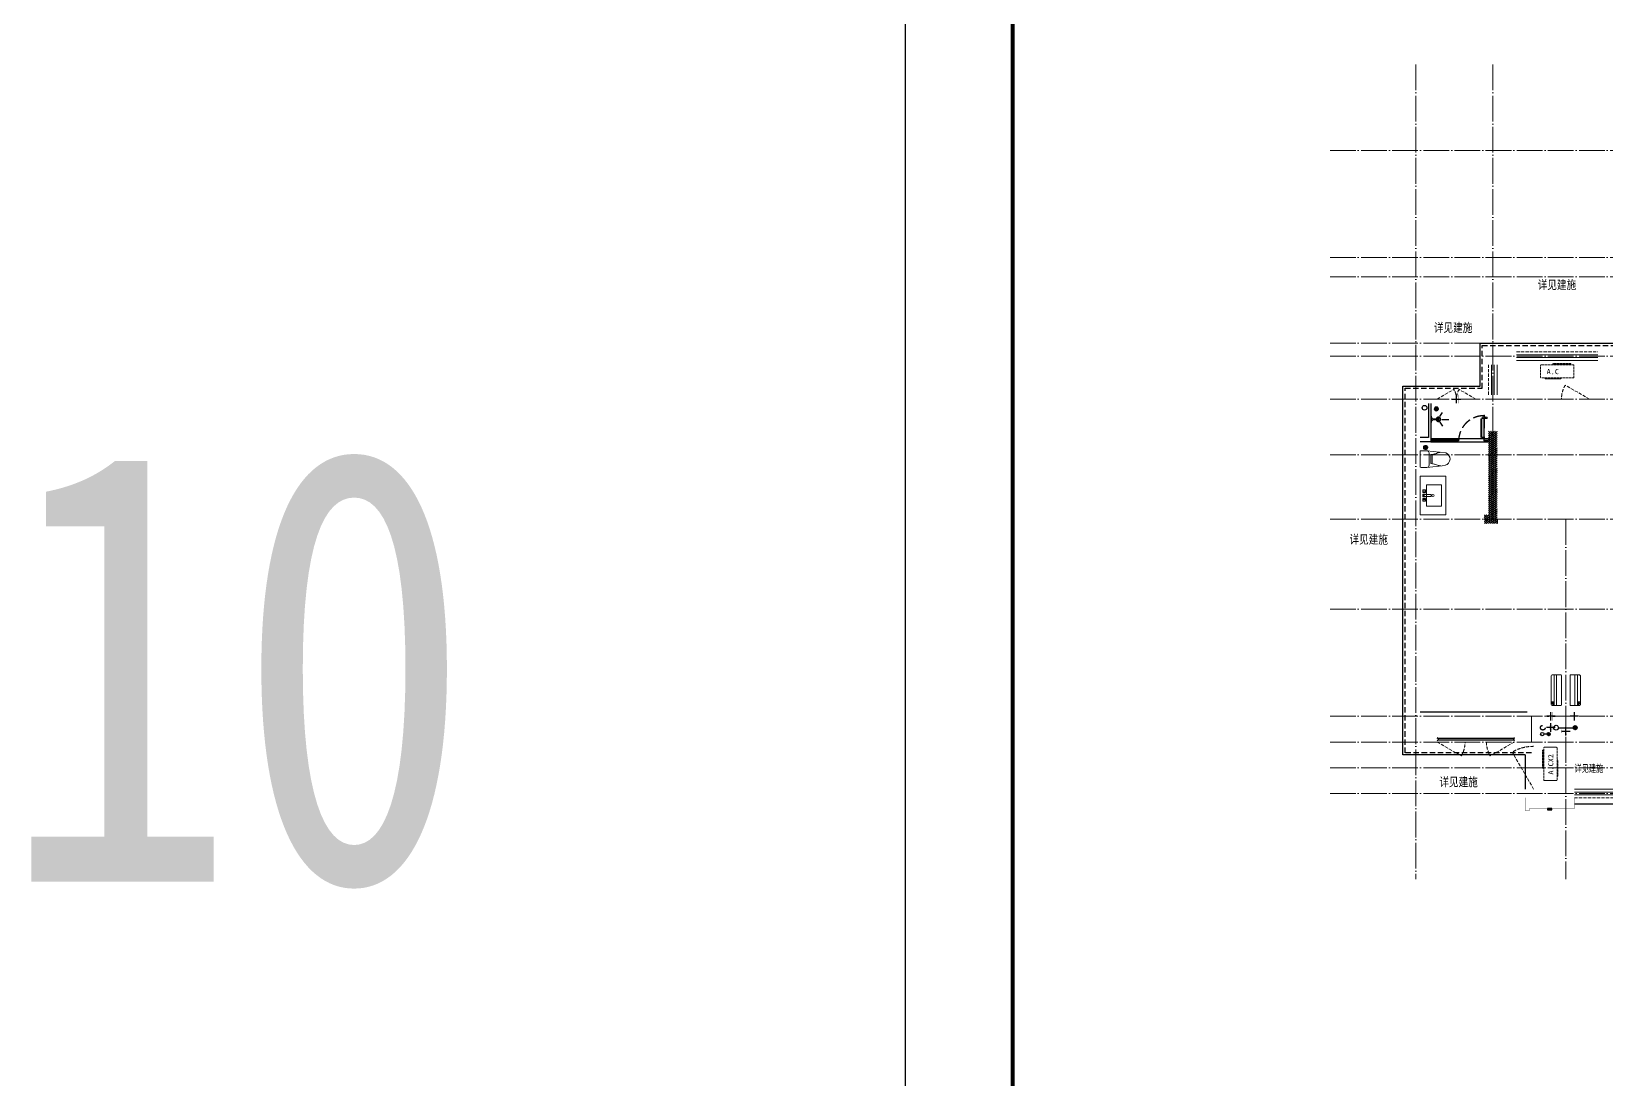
# Model space of a CAD drawing. Extents: x 27938 to 725830, y -209821 to 1628073.
# Drawn here: x 239826 to 276543, y 589301 to 613721 of the extents above; entities that cross this region are included whole.
import ezdxf

# ---------------------------------------------------------------- set-up
doc = ezdxf.new("R2010")
doc.units = 0
doc.header["$LTSCALE"] = 1000
doc.header["$MEASUREMENT"] = 0
for name, pattern in [('DASH', [0.35, 0.25, -0.1]), ('DOTE', [2.42, 2, -0.2, 0.02, -0.2]), ('HIDDEN', [0.375, 0.25, -0.125])]:
    doc.linetypes.add(name, pattern=pattern)
for name, color, linetype in [('3-栏杆1', 135, 'Continuous'), ('3.5方案汇报，与郭总、侯月琴确定户型_t8$0$2020.03.04 -1安徽标准化洋房户型(UA）_t8_t8$0$看线', 154, 'Continuous'), ('EQUIP_地漏', 7, 'Continuous'), ('IP-bath&kitchen-JOHNSON', 4, 'Continuous'), ('P-bath&kitchen-JOHNSON', 4, 'Continuous'), ('PUB_TEXT', 4, 'Continuous'), ('text', 7, 'Continuous'), ('VPIPE-中水', 122, 'Continuous'), ('VPIPE-凝结', 150, 'Continuous'), ('VPIPE-废水', 31, 'Continuous'), ('VPIPE-雨水', 4, 'DASH'), ('保温', 6, 'Continuous'), ('图框', 140, 'Continuous'), ('机电标识类', 1, 'Continuous'), ('看线', 251, 'Continuous'), ('立面', 73, 'Continuous'), ('铝合金', 144, 'Continuous')]:
    doc.layers.add(name, color=color, linetype=linetype)
for name, color, linetype, lineweight in [('DOTE', 19, 'DOTE', 9), ('LVTRY', 1, 'Continuous', 13), ('WINDOW', 144, 'Continuous', 15), ('平面-栏杆', 135, 'Continuous', 15), ('平面-看线', 45, 'Continuous', 15), ('平面-空调室内机', 176, 'Continuous', 9), ('平面-空调预留孔', 173, 'Continuous', 15), ('空调', 76, 'Continuous', 13)]:
    doc.layers.add(name, color=color, linetype=linetype, lineweight=lineweight)
doc.layers.add('yichutu', color=7, linetype='Continuous', true_color=0xffffff, plot=False)
doc.styles.add('_TCH_AXIS', font='COMPLEX', dxfattribs={"bigfont": 'GBCBIG'})
doc.styles.add('黑体', font='')
doc.styles.get('黑体').set_extended_font_data('SimHei')
pattern_1 = [(45, (-1021060.394, -345260.66), (0, 47.4157523), [100.584, -33.528]), (135, (-1021036.686, -345236.954), (3e-15, 47.4157523), [100.584, -33.528])]
pattern_2 = [(45, (-1017960.394, -343310.663), (0, 47.4157523), [100.584, -33.528]), (135, (-1017936.686, -343286.955), (3e-15, 47.4157523), [100.584, -33.528])]
pattern_3 = [(45, (-1017760.394, -345260.66), (0, 47.4157523), [100.584, -33.528]), (135, (-1017736.686, -345236.954), (3e-15, 47.4157523), [100.584, -33.528])]
pattern_4 = [(45, (-1016860.394, -345260.66), (0, 47.4157523), [100.584, -33.528]), (135, (-1016836.686, -345236.954), (3e-15, 47.4157523), [100.584, -33.528])]
pattern_5 = [(45, (-1012960.295, -343660.66), (0, 47.4157523), [100.584, -33.528]), (135, (-1012936.587, -343636.954), (3e-15, 47.4157523), [100.584, -33.528])]
pattern_6 = [(45, (-1012960.393, -342660.66), (0, 47.4157523), [100.584, -33.528]), (135, (-1012936.685, -342636.954), (3e-15, 47.4157523), [100.584, -33.528])]
pattern_7 = [(45, (-503782.47, -516048.46), (0, 47.4157523), [100.584, -33.528]), (135, (-503758.762, -516024.753), (3e-15, 47.4157523), [100.584, -33.528])]
pattern_8 = [(90, (-503782.47, -516048.461), (-16.49778, 1e-15), [9.525, -19.05]), (210, (-503782.47, -516048.461), (8.24889, -14.2874966), [9.525, -19.05]), (150, (-503782.47, -516038.936), (-8.24889, -14.2874966), [9.525, -19.05])]
pattern_9 = [(90, (-503782.47, -517398.46), (-16.49778, 1e-15), [9.525, -19.05]), (210, (-503782.47, -517398.46), (8.24889, -14.2874966), [9.525, -19.05]), (150, (-503782.47, -517388.935), (-8.24889, -14.2874966), [9.525, -19.05])]
pattern_10 = [(90, (-503782.47, -518598.46), (-16.49778, 1e-15), [9.525, -19.05]), (210, (-503782.47, -518598.46), (8.24889, -14.2874966), [9.525, -19.05]), (150, (-503782.47, -518588.935), (-8.24889, -14.2874966), [9.525, -19.05])]

# ---------------------------------------------------------------- blocks, each defined once
blk = doc.blocks.new('rrrrrrrrrrrra')
for p, q in [((-112, 459), (-112, 324)), ((253, 484), (-87, 484)), ((278, 324), (278, 459)), ((-112, 324), (-64, -103)), ((-59, 271), (224, 271)), ((-21, 232), (-34, 154)), ((191, 200), (-26, 200)), ((186, 232), (-21, 232)), ((186, 232), (199, 154)), ((278, 324), (228, -116))]:
    blk.add_line(p, q)
for centre, radius, start, end in [((-87, 459), 25, 90, 180), ((253, 459), 25, 0, 90), ((-59, 324), 53.3, 180, 270), ((149, -3), 224, 158.5202, 180), ((-323, 210), 294, 333.5369, 351.4828), ((488, 210), 294, 188.5172, 206.4631), ((224, 324), 53.3, 270, 0), ((16, -3), 224, 0, 21.4798), ((84, -64), 153, 195.0773, 340.1181)]:
    blk.add_arc(centre, radius, start, end)
blk = doc.blocks.new('A$C1E0F638F')
for points in [[(500, 435), (500, 85), (0, 85), (0, 435)], [(120, 0), (180, 0), (180, 60), (120, 60)], [(147, 55), (153, 55), (153, 5), (147, 5)], [(270, 30), (230, 30), (230, 195), (270, 195)], [(230, 30), (270, 30), (270, 10), (230, 10)], [(380, 0), (320, 0), (320, 60), (380, 60)], [(353, 55), (347, 55), (347, 5), (353, 5)]]:
    blk.add_lwpolyline(points, close=True)
blk.add_lwpolyline([(270, 60), (280, 60), (280, 0), (220, 0), (220, 60), (230, 60)])
blk.add_circle((250, 236), 26)
blk = doc.blocks.new('$lvtry$00000171')
for p, q in [((-74, 11), (-11, 74)), ((-70, -27), (27, 70)), ((-53, -53), (53, 53)), ((-27, -70), (70, 27)), ((11, -74), (74, -11))]:
    blk.add_line(p, q)
blk.add_circle((0, 0), 75)
blk.add_point((0, 0))
blk = doc.blocks.new('135')
blk.add_hatch(color=256).paths.add_polyline_path([(5, 2), (4, -1), (-5, 2), (-4, 5)])
for p, q in [((-6, 19), (-3, 19)), ((-3, 19), (-6, 19)), ((-6, 3), (5, -2)), ((-6, 3), (-5, 3)), ((-5, 11), (-5, 31)), ((5, 11), (-5, 11)), ((5, 10), (-5, 10)), ((-5, 3), (-4, 6)), ((-4, 6), (5, 2)), ((0, 0), (0, 39)), ((6, 19), (3, 19)), ((3, 19), (6, 19)), ((4, -1), (5, 2)), ((5, 11), (5, 32)), ((4, -1), (6, -2))]:
    blk.add_line(p, q)
for centre, radius, start, end in [((6, 16), 13.5, 151.0147, 204.8403), ((13, 4), 20.5, 163.0924, 182.0012), ((-6, 4), 1, 184.2275, 248.4661), ((-5, 22), 0.5, 335.7643, 151.0147), ((4, 18), 9.42, 155.7643, 171.9773), ((9, 15), 14.6, 166.278, 198.0953), ((14, 4), 19.5, 163.7443, 182.5269), ((-5, 3), 0.5, 181.9385, 247.2597), ((5, 22), 0.5, 29.8425, 204.574), ((-6, 17), 11.7, 10.475, 24.574), ((-6, 15), 12.4, 338.6449, 16.0476), ((29, 7), 24, 172.9439, 199.2318), ((-6, 16), 13.4, 334.9111, 29.8425), ((26, 6), 20.6, 169.1454, 199.9526), ((6, -1), 1.17, 247.4597, 19.9526), ((6, -1), 0.5, 247.4597, 19.2318)]:
    blk.add_arc(centre, radius, start, end)
blk.add_open_spline([(-5, 31), (-4, 31), (-2, 33), (1, 29), (3, 31), (5, 32)], degree=3, knots=[0, 0, 0, 0, 3.066329, 6.218313, 11.124135, 11.124135, 11.124135, 11.124135])
blk = doc.blocks.new('SDFAWERAWER')
at = {"layer": 'LVTRY', "color": 1}
for p, q in [((593941, -1242210), (593784, -1242595)), ((593965, -1242220), (593807, -1242604)), ((593941, -1242210), (593965, -1242220)), ((593988, -1242191), (593978, -1242214)), ((594007, -1242226), (593978, -1242214)), ((594017, -1242203), (593988, -1242191)), ((594016, -1242220), (594027, -1242193)), ((594016, -1242220), (594022, -1242223)), ((594026, -1242204), (594018, -1242222)), ((594018, -1242222), (594021, -1242220)), ((594025, -1242211), (594021, -1242220)), ((594023, -1242221), (594022, -1242223)), ((594022, -1242223), (594024, -1242222)), ((594023, -1242211), (594030, -1242194)), ((594024, -1242221), (594024, -1242222)), ((594025, -1242211), (594031, -1242197)), ((594027, -1242193), (594033, -1242195)), ((594028, -1242234), (594078, -1242255)), ((594030, -1242194), (594031, -1242197)), ((594032, -1242197), (594033, -1242195)), ((594033, -1242195), (594034, -1242197)), ((594034, -1242198), (594034, -1242197)), ((594047, -1242201), (594036, -1242229)), ((594036, -1242229), (594039, -1242230)), ((594037, -1242211), (594088, -1242232)), ((594039, -1242230), (594045, -1242214)), ((594039, -1242230), (594042, -1242228)), ((594042, -1242228), (594051, -1242205)), ((594050, -1242202), (594043, -1242218)), ((594047, -1242201), (594050, -1242202)), ((594050, -1242202), (594051, -1242205)), ((594057, -1242246), (594067, -1242223)), ((593784, -1242595), (593807, -1242604)), ((593803, -1242641), (593813, -1242618)), ((593803, -1242641), (593833, -1242653)), ((593813, -1242618), (593842, -1242630)), ((593842, -1242630), (593833, -1242653)), ((593834, -1242656), (593833, -1242653)), ((593845, -1242629), (593834, -1242656)), ((593836, -1242657), (593834, -1242656)), ((593848, -1242630), (593836, -1242657)), ((593845, -1242629), (593842, -1242630)), ((593848, -1242630), (593845, -1242629)), ((593847, -1242662), (593858, -1242634)), ((593847, -1242662), (593850, -1242663)), ((593850, -1242663), (593861, -1242635)), ((593852, -1242662), (593862, -1242637)), ((593858, -1242634), (593861, -1242635)), ((593861, -1242635), (593862, -1242637))]:
    blk.add_line(p, q, dxfattribs=at)
blk.add_lwpolyline([(593823, -1242717), (594046, -1242174), (594037, -1242170), (593814, -1242713)], close=True, dxfattribs=at)
blk.add_arc((594075, -1242240), 15.3, 281.7932, 33.7019, dxfattribs=at)
for centre, major_axis, start_param, end_param in [((593974, -1242224), (3.93, 9.6), 0, 1.570796), ((593817, -1242608), (13.5, 33.1), 1.570796, 3.141593), ((593817, -1242608), (3.93, 9.6), 1.570796, 3.141593)]:
    blk.add_ellipse(centre, major_axis=major_axis, ratio=1, start_param=start_param, end_param=end_param, dxfattribs=at)
at = {"layer": 'P-bath&kitchen-JOHNSON', "color": 8, "linetype": 'DASH'}
blk.add_arc((593810, -1242714), 586, 67.5369, 157.1325, dxfattribs=at)
at = {"layer": 'LVTRY', "color": 1, "xscale": -1, "rotation": 157.7329157530927}
blk.add_blockref('135', (594045, -1242162), dxfattribs=at)
blk = doc.blocks.new('A$C5DCB2F21')
at = {"layer": 'IP-bath&kitchen-JOHNSON', "color": 8}
for p, q in [((-68, -213), (-158, -275)), ((0, -261), (0, -425)), ((68, -213), (158, -275))]:
    blk.add_line(p, q, dxfattribs=at)
at = {"layer": 'IP-bath&kitchen-JOHNSON', "color": 250}
for centre, major_axis, ratio, start_param, end_param in [((0, -179), (-51, 0), 0.990052, -1.36297, 4.504563), ((0, -178), (-26.8, 0), 0.994812, -1.167677, 4.309269)]:
    blk.add_ellipse(centre, major_axis=major_axis, ratio=ratio, start_param=start_param, end_param=end_param, dxfattribs=at)
at = {"layer": 'LVTRY', "color": 1}
for p, q in [((74, 0), (-74, 0)), ((-10, -174), (-10, -49)), ((11, -174), (11, -49))]:
    blk.add_line(p, q, dxfattribs=at)
blk.add_lwpolyline([(74, 0), (74, -16), (-74, -16), (-74, 0)], dxfattribs=at)
for points in [[(-26, -31, -0.364142), (-38, -16, -0.020495)], [(-10, -49, 0.214893), (-26, -31, 7.649644)], [(11, -49, -0.21439), (26, -31, -7.649644)], [(26, -31, 0.364142), (38, -16, 0.020495)]]:
    blk.add_lwpolyline(points, format="xyb", dxfattribs=at)
blk.add_arc((0, -174), 10.5, 180, 0, dxfattribs=at)
for centre, major_axis, ratio, start_param, end_param in [((0, -181), (53.6, 0), 0.987577, 1.76809, 7.656688), ((-12, -165), (0, 1.43), 0.85, -1.570796, 4.712389), ((-12, -189), (0, 1.43), 0.85, 4.712389, 10.995574), ((12, -165), (0, 1.43), 0.85, 4.712389, 10.995574), ((12, -189), (0, 1.43), 0.85, 4.712389, 10.995574)]:
    blk.add_ellipse(centre, major_axis=major_axis, ratio=ratio, start_param=start_param, end_param=end_param, dxfattribs=at)
blk = doc.blocks.new('GDGDRGDGRD')
at = {"layer": 'IP-bath&kitchen-JOHNSON'}
for p, q in [((490533, 524228), (491883, 524228)), ((490533, 524193), (491183, 524193)), ((490533, 524183), (491183, 524183)), ((490533, 524148), (491883, 524148)), ((491183, 524183), (491183, 524193)), ((491883, 524183), (491783, 524183)), ((491783, 524173), (491783, 524183)), ((491883, 524173), (491783, 524173))]:
    blk.add_line(p, q, dxfattribs=at)
at = {"layer": 'IP-bath&kitchen-JOHNSON', "color": 8}
for points in [[(490533, 525048), (490533, 524148), (490283, 524148)], [(490483, 525048), (490483, 524248), (490283, 524248)]]:
    blk.add_lwpolyline(points, dxfattribs=at)
at = {"layer": 'LVTRY', "color": 1}
blk.add_lwpolyline([(490883, 522448), (490283, 522448), (490283, 523348), (490883, 523348)], close=True, dxfattribs=at)
at = {"layer": 'IP-bath&kitchen-JOHNSON'}
for name, p, rotation in [('A$C5DCB2F21', (490533, 524673), 90.008488524447), ('SDFAWERAWER', (-528536, 1449334), 22.25976934310711)]:
    blk.add_blockref(name, p, dxfattribs=dict(at, rotation=rotation))
at = {"layer": 'LVTRY', "xscale": -0.6666666667107826, "yscale": 0.6666666667107826}
for p in [(490663, 524918), (490413, 524018)]:
    blk.add_blockref('$lvtry$00000171', p, dxfattribs=at)
at = {"layer": 'LVTRY', "color": 1, "extrusion": (0, 0, -1), "xscale": -1, "zscale": -1, "rotation": 270}
blk.add_blockref('rrrrrrrrrrrra', (-490766, 523666), dxfattribs=at)
at = {"layer": 'LVTRY', "color": 1, "xscale": -1, "rotation": 270}
blk.add_blockref('A$C1E0F638F', (490347, 522649), dxfattribs=at)
blk = doc.blocks.new('dongkong')
blk.add_wipeout([(-603756, 210771), (-603756, 210571), (-603836, 210571), (-603836, 210771)])
at = {"layer": '机电标识类', "color": 250, "linetype": 'DASH', "ltscale": 400}
for p, q in [((-603796, 210771), (-603796, 210571)), ((-603896, 210671), (-603696, 210671))]:
    blk.add_line(p, q, dxfattribs=at)
at = {"layer": '空调', "color": 6, "linetype": 'DASH', "const_width": 2}
blk.add_lwpolyline([(-603756, 210771), (-603756, 210571), (-603836, 210571), (-603836, 210771)], close=True, dxfattribs=at)
blk = doc.blocks.new('ferre')
at = {"layer": '平面-空调预留孔', "linetype": 'DASH', "ltscale": 0.1}
for p, q in [((93393, 115403), (93393, 115393)), ((93403, 115383), (93756, 115383)), ((93766, 115393), (93766, 115403))]:
    blk.add_line(p, q, dxfattribs=at)
blk.add_lwpolyline([(94046, 115403), (93306, 115403, -0.414214), (93286, 115423), (93286, 115693, -0.414214), (93306, 115713), (94046, 115713, -0.414214), (94066, 115693), (94066, 115423, -0.414214)], format="xyb", close=True, dxfattribs=at)
blk.add_lwpolyline([(93997, 115743), (93577, 115743), (93577, 115727), (93997, 115727)], close=True, dxfattribs=at)
for centre, start, end in [((93403, 115393), 180, 270), ((93756, 115393), 270, 0)]:
    blk.add_arc(centre, 10, start, end, dxfattribs=at)
at = {"layer": '平面-空调预留孔', "color": 251, "linetype": 'DASH', "ltscale": 0.1, "true_color": 0x636466, "style": '黑体', "width": 1.2}
blk.add_text('A.CX2', height=117, dxfattribs=at).set_placement((93428, 115492))
blk = doc.blocks.new('fergve')
at = {"layer": '平面-空调预留孔', "linetype": 'DASH', "ltscale": 0.1}
blk.add_blockref('ferre', (25670, -60416), dxfattribs=at)
blk = doc.blocks.new('A$C001338C2')
for p, q in [((0, 249), (0, 22)), ((22, 0), (878, 0)), ((845, 304), (55, 304)), ((109, 215), (109, 304)), ((900, 22), (900, 249))]:
    blk.add_line(p, q)
at = {"lineweight": 5}
for p, q in [((900, 215), (0, 215)), ((900, 143), (0, 143))]:
    blk.add_line(p, q, dxfattribs=at)
for points in [[(89, 226), (22, 226, -0.414214), (17, 232), (17, 243, -0.414214), (22, 249), (89, 249, -0.414214), (95, 243), (95, 232, -0.414214)], [(73, 275), (57, 275, -0.414214), (51, 281), (51, 283, -0.414214), (57, 289), (73, 289, -0.414214), (79, 283), (79, 281, -0.414214)]]:
    blk.add_lwpolyline(points, format="xyb", close=True)
for centre, radius, start, end in [((55, 249), 55, 90, 180), ((22, 22), 22, 180, 270), ((845, 249), 55, 360, 90), ((878, 22), 22, 270, 360)]:
    blk.add_arc(centre, radius, start, end)
blk = doc.blocks.new('GGDGDGDG')
at = {"layer": '机电标识类', "color": 250, "linetype": 'DASH', "ltscale": 400}
for p, q in [((704193, 766390), (703993, 766390)), ((704093, 766290), (704093, 766490))]:
    blk.add_line(p, q, dxfattribs=at)
at = {"layer": '空调', "color": 1, "linetype": 'DASH', "const_width": 2}
blk.add_lwpolyline([(704043, 766390, 0.999999), (704143, 766390, 0.999999), (704043, 766390)], format="xyb", dxfattribs=at)
blk = doc.blocks.new('$TwtSys$00000141')
at = {"color": 1}
for p, q in [((-47, 4), (-5, 46)), ((-47, 4), (-5, 46)), ((-44, -18), (18, 44)), ((-44, -18), (18, 44)), ((-33, -33), (33, 33)), ((-33, -33), (33, 33)), ((-16, -44), (44, 16)), ((-16, -44), (44, 16)), ((6, -46), (46, -6)), ((6, -46), (46, -6))]:
    blk.add_line(p, q, dxfattribs=at)
blk.add_circle((0, 0), 47, dxfattribs=at)
blk.add_circle((0, 0), 47, dxfattribs=at)
blk = doc.blocks.new('TK')
at = {"layer": '图框'}
blk.add_lwpolyline([(465375, 548714), (549475, 548714), (549475, 489314), (465375, 489314)], close=True, dxfattribs=at)
blk.add_lwpolyline([(465375, 548714), (549475, 548714), (549475, 489314), (465375, 489314)], close=True, dxfattribs=at)
at = {"layer": '图框', "const_width": 100}
blk.add_lwpolyline([(548475, 490314), (548475, 547714), (467875, 547714), (467875, 490314)], close=True, dxfattribs=at)
blk = doc.blocks.new('A$C263B1184')
at = {"layer": '保温', "linetype": 'ByBlock', "ltscale": 10}
h = blk.add_hatch(dxfattribs=at)
h.set_pattern_fill('AR-HBONE', color=251, scale=55)
h.set_pattern_definition(pattern_6)
h.paths.add_polyline_path([(-3700, 8800), (-3700, 9000), (-3900, 9000), (-3900, 8800)])
h = blk.add_hatch(dxfattribs=at)
h.set_pattern_fill('AR-HBONE', color=251, scale=55)
h.set_pattern_definition(pattern_7)
h.paths.add_polyline_path([(-1200, 8300), (-1200, 9000), (-1400, 9000), (-1400, 8300)])
h = blk.add_hatch(dxfattribs=at)
h.set_pattern_fill('AR-HBONE', color=251, scale=55)
h.set_pattern_definition(pattern_7)
h.paths.add_polyline_path([(1400, 8300), (1400, 9000), (1600, 9000), (1600, 8300)])
h = blk.add_hatch(dxfattribs=at)
h.set_pattern_fill('AR-HBONE', color=251, scale=55)
h.set_pattern_definition(pattern_6)
h.paths.add_polyline_path([(3900, 8800), (3900, 9000), (4100, 9000), (4100, 8800)])
h = blk.add_hatch(dxfattribs=at)
h.set_pattern_fill('AR-HBONE', color=251, scale=55)
h.set_pattern_definition([(45, (-1020960.394, -343310.663), (0, 47.4157523), [100.584, -33.528]), (135, (-1020936.686, -343286.955), (3e-15, 47.4157523), [100.584, -33.528])])
h.paths.add_polyline_path([(-11700, 6200), (-11700, 8350), (-11900, 8350), (-11900, 6200)])
h = blk.add_hatch(dxfattribs=at)
h.set_pattern_fill('AR-HBONE', color=251, scale=55)
h.set_pattern_definition(pattern_2)
h.paths.add_polyline_path([(-8700, 6200), (-8700, 8350), (-8900, 8350), (-8900, 6200)])
h = blk.add_hatch(dxfattribs=at)
h.set_pattern_fill('AR-HBONE', color=251, scale=55)
h.set_pattern_definition(pattern_2)
h.paths.add_polyline_path([(8900, 6200), (8900, 8350), (9100, 8350), (9100, 6200)])
h = blk.add_hatch(dxfattribs=at)
h.set_pattern_fill('AR-HBONE', color=251, scale=55)
h.set_pattern_definition(pattern_5)
h.paths.add_polyline_path([(-3700, 7900), (-3700, 8000), (-3900, 8000), (-3900, 7900)])
h = blk.add_hatch(dxfattribs=at)
h.set_pattern_fill('AR-HBONE', color=251, scale=55)
h.set_pattern_definition(pattern_5)
h.paths.add_polyline_path([(3900, 7900), (3900, 8000), (4100, 8000), (4100, 7900)])
at = {"layer": '保温', "linetype": 'Continuous', "ltscale": 10}
h = blk.add_hatch(dxfattribs=at)
h.set_pattern_fill('HEX', color=251, scale=10, angle=90, style=0)
h.set_pattern_definition(pattern_9)
h.paths.add_polyline_path([(-1200, 7600), (-1200, 7700), (-1400, 7700), (-1400, 7600)])
h = blk.add_hatch(dxfattribs=at)
h.set_pattern_fill('HEX', color=251, scale=10, angle=90, style=0)
h.set_pattern_definition(pattern_9)
h.paths.add_polyline_path([(1400, 7600), (1400, 7700), (1600, 7700), (1600, 7600)])
at = {"layer": '保温', "linetype": 'ByBlock', "ltscale": 10}
h = blk.add_hatch(dxfattribs=at)
h.set_pattern_fill('AR-HBONE', color=251, scale=55)
h.set_pattern_definition(pattern_1)
h.paths.add_polyline_path([(-11900, 6200), (-11900, 6400), (-12000, 6400), (-12000, 6200)])
h = blk.add_hatch(dxfattribs=at)
h.set_pattern_fill('AR-HBONE', color=251, scale=55)
h.set_pattern_definition(pattern_3)
h.paths.add_polyline_path([(-8600, 6200), (-8600, 6400), (-8700, 6400), (-8700, 6200)])
h = blk.add_hatch(dxfattribs=at)
h.set_pattern_fill('AR-HBONE', color=251, scale=55)
h.set_pattern_definition(pattern_4)
h.paths.add_polyline_path([(-7500, 6200), (-7500, 6400), (-7800, 6400), (-7800, 6200)])
at = {"layer": '保温', "linetype": 'Continuous', "ltscale": 10}
h = blk.add_hatch(dxfattribs=at)
h.set_pattern_fill('HEX', color=251, scale=10, angle=90, style=0)
h.set_pattern_definition(pattern_10)
h.paths.add_polyline_path([(-1200, 6400), (-1200, 6500), (-1400, 6500), (-1400, 6400)])
h = blk.add_hatch(dxfattribs=at)
h.set_pattern_fill('HEX', color=251, scale=10, angle=90, style=0)
h.set_pattern_definition(pattern_10)
h.paths.add_polyline_path([(1400, 6400), (1400, 6500), (1600, 6500), (1600, 6400)])
at = {"layer": '保温', "linetype": 'ByBlock', "ltscale": 10}
h = blk.add_hatch(dxfattribs=at)
h.set_pattern_fill('AR-HBONE', color=251, scale=55)
h.set_pattern_definition(pattern_4)
h.paths.add_polyline_path([(7700, 6200), (7700, 6400), (8000, 6400), (8000, 6200)])
h = blk.add_hatch(dxfattribs=at)
h.set_pattern_fill('AR-HBONE', color=251, scale=55)
h.set_pattern_definition(pattern_3)
h.paths.add_polyline_path([(8800, 6200), (8800, 6400), (8900, 6400), (8900, 6200)])
h = blk.add_hatch(dxfattribs=at)
h.set_pattern_fill('AR-HBONE', color=251, scale=55)
h.set_pattern_definition(pattern_1)
h.paths.add_polyline_path([(12100, 6200), (12100, 6400), (12200, 6400), (12200, 6200)])
at = {"layer": '保温', "linetype": 'Continuous', "ltscale": 10}
h = blk.add_hatch(dxfattribs=at)
h.set_pattern_fill('HEX', color=251, scale=10, angle=90, style=0)
h.set_pattern_definition(pattern_8)
h.paths.add_polyline_path([(1050, 4100), (1050, 4300), (-850, 4300), (-850, 4100)])
h = blk.add_hatch(dxfattribs=at)
h.set_pattern_fill('HEX', color=251, scale=10, angle=90, style=0)
h.set_pattern_definition(pattern_8)
h.paths.add_polyline_path([(0, 0), (200, 0), (200, 4100), (0, 4100)])
at = {"layer": '保温', "color": 251, "linetype": 'ByBlock', "ltscale": 10}
for p, q in [((-11700, 6300), (-11700, 6200)), ((-8900, 6300), (-8900, 6200)), ((9100, 6300), (9100, 6200)), ((0, 0), (200, 0))]:
    blk.add_line(p, q, dxfattribs=at)
blk = doc.blocks.new('GDGDGRDGDGDR')
at = {"layer": 'DOTE', "linetype": 'DOTE', "ltscale": 0.3}
for p, q in [((272117, 612949), (272117, 593949)), ((273917, 612949), (273917, 602349)), ((270117, 610949), (328917, 610949)), ((270117, 608449), (328917, 608449)), ((270117, 607999), (328917, 607999)), ((270117, 606449), (328917, 606449)), ((270117, 606149), (328917, 606149)), ((270117, 605149), (328917, 605149)), ((270117, 603849), (328917, 603849)), ((270117, 602349), (328917, 602349)), ((275617, 602349), (275617, 593949)), ((270117, 600249), (328917, 600249)), ((270117, 597749), (328917, 597749)), ((274817, 597749), (274817, 597149)), ((270117, 597149), (328917, 597149)), ((270117, 596549), (328917, 596549)), ((270117, 595949), (328917, 595949))]:
    blk.add_line(p, q, dxfattribs=at)
blk = doc.blocks.new('yct-841-594-84100-59400-100-1000.0')
at = {"layer": 'yichutu', "color": 7, "true_color": 0xffffff}
blk.add_lwpolyline([(0, 0), (0, 59400), (84100, 59400), (84100, 0)], close=True, dxfattribs=at)
blk = doc.blocks.new('gsergvr')
at = {"layer": '平面-空调预留孔', "linetype": 'DASH', "ltscale": 0.1}
for p, q in [((34075, 17176), (34075, 17166)), ((34085, 17156), (34438, 17156)), ((34448, 17166), (34448, 17176))]:
    blk.add_line(p, q, dxfattribs=at)
blk.add_lwpolyline([(34729, 17176), (33989, 17176, -0.414214), (33969, 17196), (33969, 17466, -0.414214), (33989, 17486), (34729, 17486, -0.414214), (34749, 17466), (34749, 17196, -0.414214)], format="xyb", close=True, dxfattribs=at)
blk.add_lwpolyline([(34679, 17515), (34260, 17515), (34260, 17500), (34679, 17500)], close=True, dxfattribs=at)
for centre, start, end in [((34085, 17166), 180, 270), ((34438, 17166), 270, 0)]:
    blk.add_arc(centre, 10, start, end, dxfattribs=at)
at = {"layer": '平面-空调预留孔', "color": 251, "linetype": 'DASH', "ltscale": 0.1, "true_color": 0x636466, "style": '黑体', "width": 1.2}
blk.add_text('A.C', height=117, dxfattribs=at).set_placement((34111, 17265))
blk = doc.blocks.new('rtyryrtyeeretee')
at = {"layer": '平面-空调预留孔'}
blk.add_blockref('gsergvr', (635673, 326706), dxfattribs=at)
blk = doc.blocks.new('A$C7A951E79')
at = {"layer": 'LVTRY'}
for p, q in [((-7, 49), (-49, 7)), ((0, 28), (-47, -18)), ((0, 0), (-35, -35)), ((0, -71), (0, 71)), ((0, -28), (-18, -47))]:
    blk.add_line(p, q, dxfattribs=at)
blk.add_arc((0, 0), 49.9, 89.9757, 269.9757, dxfattribs=at)
blk.add_point((0, 0), dxfattribs=at)
blk = doc.blocks.new('A$C63A34ABD')
at = {"color": 6, "const_width": 20}
for points in [[(3100, -900), (3278, -267), (4700, -100)], [(19100, -900), (19278, -267), (20700, -100)]]:
    blk.add_lwpolyline(points, dxfattribs=at)
at = {"layer": 'VPIPE-凝结', "ltscale": 0.1}
for p, q in [((4590, -734), (4900, -734)), ((3210, -734), (2900, -734)), ((19210, -734), (18900, -734)), ((20590, -734), (20900, -734))]:
    blk.add_line(p, q, dxfattribs=at)
at = {"layer": 'VPIPE-凝结'}
for centre in [(3250, -734), (20550, -734)]:
    blk.add_circle(centre, 40, dxfattribs=at)
at = {"layer": 'VPIPE-废水'}
for centre in [(4535, -735), (19265, -735)]:
    blk.add_circle(centre, 55, dxfattribs=at)
at = {"layer": 'VPIPE-雨水'}
for centre in [(4535, -535), (19265, -535)]:
    blk.add_circle(centre, 55, dxfattribs=at)
for name, p in [('rtyryrtyeeretee', (-668532, -344391)), ('rtyryrtyeeretee', (-647732, -344391)), ('A$C7A951E79', (2900, -734)), ('A$C7A951E79', (18900, -734))]:
    blk.add_blockref(name, p)
at = {"xscale": -1}
for p in [(4900, -735), (20900, -735)]:
    blk.add_blockref('A$C7A951E79', p, dxfattribs=at)

msp = doc.modelspace()

# ---------------------------------------------------------------- hatches: boundary and pattern name
at = {"layer": '立面'}
h = msp.add_hatch(dxfattribs=at)
h.set_pattern_fill('ANSI31', color=251, scale=2)
h.set_pattern_definition([(45, (-613034.0693, -199996.6524), (-2.24506403, 2.24506403), [])])
h.paths.add_polyline_path([(275191.2, 595568.8), (275291.2, 595568.8), (275291.2, 595598.8), (275191.2, 595598.8)])

# ---------------------------------------------------------------- linework, layer by layer
at = {"color": 30, "const_width": 8}
msp.add_lwpolyline([(274666.6, 595848.8), (274666.6, 595548.8), (274766.6, 595548.8), (274766.6, 595598.8), (275816.6, 595598.8), (275816.6, 595848.8)], dxfattribs=at)
at = {"layer": '3-栏杆1', "color": 5}
for p, q in [((272636.8, 597231), (272616.6, 597248.8)), ((272616.6, 597248.8), (272636.8, 597231)), ((272616.6, 597181.9), (272636.8, 597201.7)), ((274396.3, 597231), (272636.8, 597231)), ((272636.8, 597231), (272636.8, 597201.7)), ((272636.8, 597201.7), (274396.3, 597201.7)), ((274396.3, 597231), (274416.6, 597248.8)), ((274416.6, 597248.8), (274396.3, 597231)), ((274396.3, 597231), (274396.3, 597201.7)), ((274396.3, 597201.7), (274416.6, 597181.9)), ((274416.6, 597181.9), (274396.3, 597201.7))]:
    msp.add_line(p, q, dxfattribs=at)
at = {"layer": '3.5方案汇报，与郭总、侯月琴确定户型_t8$0$2020.03.04 -1安徽标准化洋房户型(UA）_t8_t8$0$看线', "ltscale": 10}
msp.add_line((274716.6, 597848.8), (272216.6, 597848.8), dxfattribs=at)
at = {"layer": 'VPIPE-中水', "linetype": 'Continuous'}
msp.add_circle((272321.7, 604943.8), 55, dxfattribs=at)
at = {"layer": 'VPIPE-凝结', "ltscale": 0.1}
msp.add_lwpolyline([(275179, 597333.8), (275106.6, 597333.8)], dxfattribs=at)
at = {"layer": 'VPIPE-凝结'}
msp.add_circle((275066.6, 597333.8), 40, dxfattribs=at)
at = {"layer": 'VPIPE-废水'}
msp.add_circle((275391.6, 597483.8), 55, dxfattribs=at)
at = {"layer": 'WINDOW', "color": 250, "linetype": 'DASH', "ltscale": 0.3}
for points in [[(276166.5, 605148.8), (275603.4, 605473.4, 0.1314846), (275516.5, 605148.8)], [(272616.6, 597148.8), (273179.7, 596824.2, 0.1314846), (273266.6, 597148.8)], [(274416.6, 597148.8), (273853.4, 596824.2, -0.1314846), (273766.6, 597148.8)], [(274866.6, 596048.8), (274366.6, 596914.8, -0.1316525), (274866.6, 597048.8)]]:
    msp.add_lwpolyline(points, format="xyb", dxfattribs=at)
at = {"layer": '平面-栏杆'}
for p, q in [((275816.6, 595978.8), (281716.6, 595978.8)), ((275816.6, 595918.8), (281716.6, 595918.8))]:
    msp.add_line(p, q, dxfattribs=at)
for points in [[(273886.9, 605948.8), (273886.6, 605248.8)], [(273946.9, 605948.8), (273946.6, 605248.8)], [(276366.5, 606178.8), (274466.5, 606179.1)], [(276366.5, 606118.8), (274466.5, 606119.1)]]:
    msp.add_lwpolyline(points, dxfattribs=at)
at = {"layer": '平面-看线', "linetype": 'DASH', "ltscale": 0.3}
for p, q in [((274466.5, 606249.1), (276366.5, 606248.8)), ((273816.6, 605248.8), (273816.9, 605948.8)), ((275816.6, 595848.8), (281716.6, 595848.8))]:
    msp.add_line(p, q, dxfattribs=at)
at = {"layer": '平面-看线'}
msp.add_line((275816.6, 596048.8), (281716.6, 596048.8), dxfattribs=at)
for points in [[(274016.9, 605948.8), (274016.6, 605248.8)], [(276366.5, 606048.8), (274466.5, 606049.1)]]:
    msp.add_lwpolyline(points, dxfattribs=at)
at = {"layer": '看线', "color": 202, "ltscale": 0.5}
for points in [[(274666.6, 596848.8), (274666.6, 596048.8)], [(281716.6, 595698.8), (275816.6, 595698.8)]]:
    msp.add_lwpolyline(points, dxfattribs=at)
at = {"layer": '立面', "color": 251}
msp.add_lwpolyline([(275191.2, 595568.8), (275291.2, 595568.8), (275291.2, 595598.8), (275191.2, 595598.8)], close=True, dxfattribs=at)
at = {"layer": '铝合金', "color": 6}
msp.add_lwpolyline([(275191.2, 595568.8), (275291.2, 595568.8), (275291.2, 595598.8), (275191.2, 595598.8)], close=True, dxfattribs=at)

# ---------------------------------------------------------------- block references
for name, p in [('A$C63A34ABD', (273916.6, 606148.8)), ('GDGDRGDGRD', (-218065.9, 80000.3))]:
    msp.add_blockref(name, p)
at = {"layer": 'EQUIP_地漏', "xscale": -0.8, "yscale": -0.8, "zscale": 0.8, "rotation": 180}
msp.add_blockref('$TwtSys$00000141', (275216.6, 597333.8), dxfattribs=at)
at = {"layer": '平面-空调室内机', "ltscale": 0.3, "rotation": 180}
msp.add_blockref('dongkong', (-327979.5, 808419.6), dxfattribs=at)
at = {"layer": '平面-空调预留孔', "rotation": 90}
msp.add_blockref('fergve', (330400.7, 477292), dxfattribs=at)

# ---------------------------------------------------------------- texts
at = {"layer": 'PUB_TEXT', "style": '_TCH_AXIS'}
for height, p in [(236.31, (274960.4, 607688.7)), (236.31, (272539.6, 606688.7)), (236.31, (270570.8, 601749.9)), (236.31, (272667.6, 596093.5)), (168.79, (275815.8, 596433.5))]:
    msp.add_text('详见建施', height=height, dxfattribs=at).set_placement(p)
at = {"layer": 'text', "color": 1, "style": '黑体', "width": 0.8}
msp.add_text('10', height=10094.18, dxfattribs=at).set_placement((239112.3, 593895.5))

# ---------------------------------------------------------------- next in the draw order: block references
at = {"layer": '平面-空调室内机', "ltscale": 0.3, "xscale": -1, "rotation": 180}
for p in [(876862.6, 815819.8), (879062.5, 808419.6)]:
    msp.add_blockref('dongkong', p, dxfattribs=at)
at = {"layer": '平面-空调预留孔', "xscale": -0.800000000046565, "yscale": 0.800000000046565, "zscale": 0.800000000046565, "rotation": 269.9999997665698}
msp.add_blockref('A$C001338C2', (275716.7, 597998.8), dxfattribs=at)

# ---------------------------------------------------------------- next in the draw order: linework, layer by layer
at = {"layer": 'WINDOW', "color": 250, "linetype": 'DASH', "ltscale": 0.3}
for points in [[(272616.6, 605148.8), (273006.3, 605373.7, -0.1316053), (273066.6, 605148.8)], [(273516.6, 605148.8), (273126.8, 605373.7, 0.1316053), (273066.6, 605148.8)]]:
    msp.add_lwpolyline(points, format="xyb", dxfattribs=at)

# ---------------------------------------------------------------- next in the draw order: block references
msp.add_blockref('GGDGDGDG', (-428826, -168901.8))
at = {"layer": '平面-空调预留孔', "xscale": 0.800000000046565, "yscale": 0.800000000046565, "zscale": 0.800000000046565, "rotation": 90.00000023343017}
msp.add_blockref('A$C001338C2', (275516.5, 597998.8), dxfattribs=at)

# ---------------------------------------------------------------- next in the draw order: block references
at = {"layer": '平面-空调室内机', "ltscale": 0.3, "rotation": 180}
msp.add_blockref('dongkong', (-328529.6, 808419.6), dxfattribs=at)

# ---------------------------------------------------------------- next in the draw order: linework, layer by layer
at = {"layer": 'VPIPE-雨水'}
msp.add_circle((275081.6, 597483.8), 55, dxfattribs=at)

# ---------------------------------------------------------------- next in the draw order: block references
at = {"layer": '平面-空调室内机', "ltscale": 0.3, "rotation": 89.99999999999999}
msp.add_blockref('dongkong', (486287.3, 1201194.9), dxfattribs=at)

# ---------------------------------------------------------------- next in the draw order: block references
at = {"layer": '平面-空调室内机', "ltscale": 0.3, "rotation": 180}
msp.add_blockref('dongkong', (-327979.5, 808419.6), dxfattribs=at)

# ---------------------------------------------------------------- next in the draw order: linework, layer by layer
at = {"layer": 'VPIPE-凝结', "ltscale": 0.1}
msp.add_line((275446.6, 597483.8), (275786.6, 597483.8), dxfattribs=at)
at = {"layer": '看线', "color": 201}
msp.add_lwpolyline([(274666.6, 596848.8), (271816.5, 596848.8), (271816.5, 605448.8), (273616.5, 605448.8), (273616.5, 606448.8), (281616.7, 606448.8), (281616.8, 606748.8), (283316.6, 606748.8), (283316.6, 608048.8)], dxfattribs=at)
at = {"layer": '看线', "color": 201, "linetype": 'HIDDEN', "ltscale": 0.5}
msp.add_lwpolyline([(274816.6, 596898.8), (271866.5, 596898.8), (271866.5, 605398.8), (273666.5, 605398.8), (273666.5, 606398.8), (281666.6, 606398.8), (281666.8, 606698.8), (283366.6, 606698.8), (283366.6, 608048.8)], dxfattribs=at)

# ---------------------------------------------------------------- next in the draw order: block references
for name, p in [('TK', (-205160.9, 75935)), ('GDGDGRDGDGDR', (0, 0)), ('A$C263B1184', (285716.6, 596048.8))]:
    msp.add_blockref(name, p)
at = {"layer": 'LVTRY', "xscale": -0.6666666667107825, "yscale": 0.6666666667107825, "rotation": 90.00000000602213}
msp.add_blockref('$lvtry$00000171', (275836.6, 597483.8), dxfattribs=at)
at = {"layer": 'yichutu'}
msp.add_blockref('yct-841-594-84100-59400-100-1000.0', (260214.1, 565248.6), dxfattribs=at)

doc.saveas('drawing.dxf')
